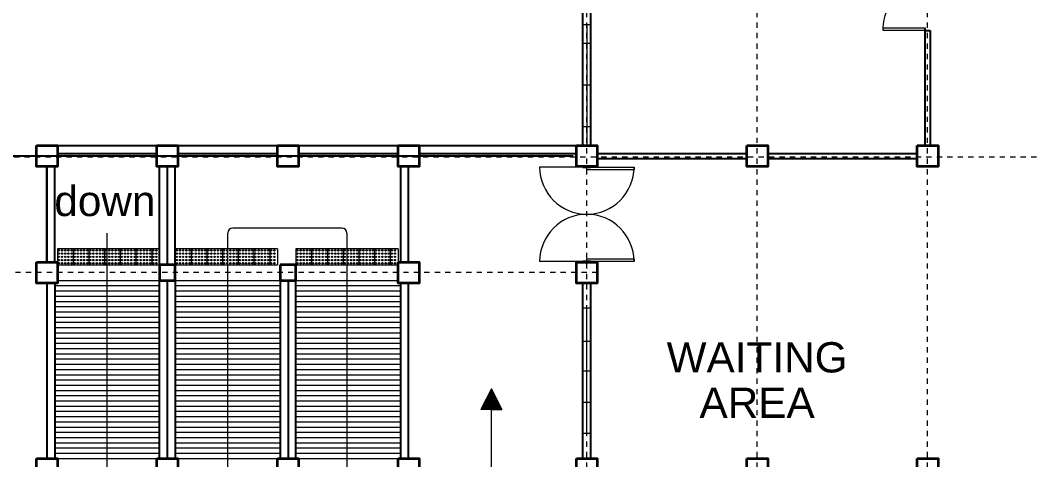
# Model space of a CAD drawing. Header units: millimetres. Extents: x 63005 to 126950, y 36019 to 74749.
# Drawn here: x 63056.27 to 63075.6, y 36148.31 to 36156.71 of the extents above; entities that cross this region are included whole.
import ezdxf

# ---------------------------------------------------------------- set-up
doc = ezdxf.new("R2010")
doc.units = ezdxf.units.MM
doc.header["$LTSCALE"] = 0.04
doc.linetypes.add('PHANTOM', pattern=[2.5, 1.25, -0.25, 0.25, -0.25, 0.25, -0.25])
doc.styles.get("Standard").update_dxf_attribs({"font": 'arial.ttf', "width": 0.8})
doc.styles.add('SWISSLT175', font='swissl.ttf', dxfattribs={"height": 0.175})
doc.dimstyles.new('dimension', dxfattribs={"dimtxt": 0.9, "dimasz": 0.3, "dimexe": 0.18, "dimexo": 0.0625, "dimgap": 0.09, "dimtad": 0, "dimzin": 0, "dimdsep": 46, "dimtxsty": 'Standard', "dimblk": 'OBLIQUE', "dimcen": 0.09, "dimclrd": 256, "dimclre": 256, "dimclrt": 256, "dimadec": 0, "dimazin": 0, "dimtfac": 1, "dimtofl": 0, "dimtmove": 0, "dimatfit": 3, "dimldrblk": 'OBLIQUE', "dimfxl": 1, "dimtolj": 1, "dimtzin": 0, "dimarcsym": 0})

# ---------------------------------------------------------------- blocks, each defined once
blk = doc.blocks.new('_Oblique')
at = {"color": 0, "linetype": 'ByBlock', "lineweight": -2}
blk.add_line((-0.5, -0.5), (0.5, 0.5), dxfattribs=at)
blk = doc.blocks.new('*D348')
at = {"lineweight": -2, "transparency": 16777216}
for p, q in [((63066.814, 36160.114), (63052.358, 36160.114)), ((63052.538, 36160.114), (63052.538, 36158.14)), ((63052.538, 36154.114), (63052.538, 36156.088)), ((63066.814, 36154.114), (63052.358, 36154.114))]:
    blk.add_line(p, q, dxfattribs=at)
at = {"layer": 'Defpoints', "color": 0, "linetype": 'ByBlock', "lineweight": 25, "transparency": 16777216}
for p in [(63066.877, 36160.114), (63052.538, 36154.114), (63066.877, 36154.114)]:
    blk.add_point(p, dxfattribs=at)
at = {"linetype": 'ByBlock', "lineweight": -2, "transparency": 16777216, "xscale": 0.3, "yscale": 0.3, "zscale": 0.3}
for p, rotation in [((63052.538, 36160.114), 90), ((63052.538, 36154.114), 270)]:
    blk.add_blockref('_Oblique', p, dxfattribs=dict(at, rotation=rotation))
at = {"linetype": 'ByBlock', "lineweight": 5, "transparency": 16777216, "insert": (63052.538, 36157.114), "char_height": 0.9, "attachment_point": 5, "rotation": 90}
blk.add_mtext('\\A1;6.00', dxfattribs=at)
blk = doc.blocks.new('*D349')
at = {"lineweight": -2, "transparency": 16777216}
for p, q in [((63066.814, 36154.114), (63052.358, 36154.114)), ((63052.538, 36154.114), (63052.538, 36152.153)), ((63052.538, 36148.139), (63052.538, 36150.101)), ((63066.814, 36148.139), (63052.358, 36148.139))]:
    blk.add_line(p, q, dxfattribs=at)
at = {"layer": 'Defpoints', "color": 0, "linetype": 'ByBlock', "lineweight": 25, "transparency": 16777216}
for p in [(63066.877, 36154.114), (63052.538, 36148.139), (63066.877, 36148.139)]:
    blk.add_point(p, dxfattribs=at)
at = {"linetype": 'ByBlock', "lineweight": -2, "transparency": 16777216, "xscale": 0.3, "yscale": 0.3, "zscale": 0.3}
for p, rotation in [((63052.538, 36154.114), 90), ((63052.538, 36148.139), 270)]:
    blk.add_blockref('_Oblique', p, dxfattribs=dict(at, rotation=rotation))
at = {"linetype": 'ByBlock', "lineweight": 5, "transparency": 16777216, "insert": (63052.538, 36151.127), "char_height": 0.9, "attachment_point": 5, "rotation": 90}
blk.add_mtext('\\A1;6.00', dxfattribs=at)

msp = doc.modelspace()

# ---------------------------------------------------------------- linework, layer by layer
at = {"color": 0, "linetype": 'PHANTOM', "lineweight": 5, "transparency": 33554495}
for p, q in [((63067.077, 36125.164), (63067.077, 36174.339)), ((63070.327, 36125.164), (63070.327, 36174.339)), ((63073.577, 36125.164), (63073.577, 36174.339)), ((63114.252, 36154.092), (63046.877, 36154.089)), ((63067.277, 36151.889), (63050.876, 36151.889))]:
    msp.add_line(p, q, dxfattribs=at)
at = {"color": 4, "linetype": 'ByBlock', "lineweight": 25}
for p, q in [((63067.002, 36154.314), (63067.002, 36159.914)), ((63067.152, 36154.314), (63067.152, 36159.914)), ((63073.527, 36156.564), (63073.527, 36154.314)), ((63073.527, 36156.514), (63073.627, 36156.514)), ((63073.627, 36156.514), (63073.627, 36154.314)), ((63067.277, 36154.164), (63070.127, 36154.164)), ((63067.277, 36154.064), (63070.127, 36154.064)), ((63070.527, 36154.164), (63073.377, 36154.164)), ((63070.527, 36154.064), (63073.377, 36154.064)), ((63067.002, 36153.902), (63067.002, 36153.914)), ((63067.152, 36153.902), (63067.152, 36153.914)), ((63067.002, 36152.999), (63067.002, 36153.005)), ((63067.152, 36152.999), (63067.152, 36153.005)), ((63067.002, 36152.089), (63067.002, 36152.102)), ((63067.152, 36152.089), (63067.152, 36152.102)), ((63067.002, 36148.339), (63067.002, 36151.689)), ((63067.152, 36148.339), (63067.152, 36151.689))]:
    msp.add_line(p, q, dxfattribs=at)
at = {"color": 0, "linetype": 'ByBlock', "lineweight": 9}
for p, q in [((63067.002, 36156.627), (63067.152, 36156.627)), ((63067.077, 36156.627), (63067.077, 36154.314)), ((63067.002, 36155.471), (63067.002, 36156.271)), ((63067.002, 36156.271), (63067.152, 36156.271)), ((63067.152, 36156.271), (63067.152, 36154.671)), ((63067.002, 36155.471), (63067.152, 36155.471)), ((63067.152, 36154.671), (63067.002, 36154.671))]:
    msp.add_line(p, q, dxfattribs=at)
at = {"color": 4, "lineweight": 25}
for p, q in [((63056.977, 36154.314), (63061.577, 36154.314)), ((63061.577, 36154.314), (63066.877, 36154.314)), ((63056.977, 36154.164), (63058.877, 36154.164)), ((63059.277, 36154.164), (63061.177, 36154.164)), ((63061.577, 36154.164), (63063.477, 36154.164)), ((63063.877, 36154.164), (63066.877, 36154.164)), ((63056.777, 36153.914), (63056.777, 36152.089)), ((63056.777, 36152.089), (63056.777, 36153.914)), ((63056.927, 36152.089), (63056.927, 36153.914)), ((63058.927, 36152.039), (63058.927, 36153.914)), ((63059.077, 36152.039), (63059.077, 36153.914)), ((63059.227, 36152.039), (63059.227, 36153.914)), ((63063.527, 36152.089), (63063.527, 36153.914)), ((63063.677, 36152.089), (63063.677, 36153.914)), ((63067.002, 36153.914), (63067.002, 36153.902)), ((63067.002, 36153.902), (63067.152, 36153.902)), ((63067.152, 36153.914), (63067.152, 36153.902)), ((63067.152, 36152.102), (63067.002, 36152.102)), ((63067.002, 36152.089), (63067.002, 36152.102)), ((63067.152, 36152.089), (63067.152, 36152.102)), ((63061.227, 36152.039), (63061.227, 36148.339)), ((63061.527, 36148.339), (63061.527, 36152.039)), ((63058.927, 36148.339), (63058.927, 36151.739)), ((63059.077, 36148.339), (63059.077, 36151.739)), ((63059.227, 36151.739), (63059.227, 36148.339)), ((63061.377, 36151.739), (63061.377, 36148.339)), ((63056.777, 36151.689), (63056.777, 36148.339)), ((63056.927, 36151.689), (63056.927, 36148.339)), ((63063.527, 36148.339), (63063.527, 36151.689)), ((63063.677, 36148.339), (63063.677, 36151.689)), ((63067.152, 36151.689), (63067.002, 36151.689))]:
    msp.add_line(p, q, dxfattribs=at)
at = {"color": 1, "lineweight": 13}
for p, q in [((63067.077, 36153.902), (63066.177, 36153.902)), ((63067.077, 36153.902), (63067.977, 36153.902)), ((63067.077, 36153.852), (63067.077, 36153.902)), ((63067.977, 36153.852), (63067.077, 36153.852)), ((63067.977, 36153.902), (63067.977, 36153.852)), ((63067.077, 36152.102), (63066.177, 36152.102)), ((63067.077, 36152.152), (63067.977, 36152.152)), ((63067.077, 36152.102), (63067.077, 36152.152)), ((63067.977, 36152.102), (63067.077, 36152.102)), ((63067.977, 36152.152), (63067.977, 36152.102))]:
    msp.add_line(p, q, dxfattribs=at)
at = {"lineweight": 9}
for p, q in [((63062.402, 36152.739), (63060.327, 36152.739)), ((63060.227, 36138.686), (63060.227, 36152.639)), ((63062.502, 36152.639), (63062.502, 36138.686)), ((63065.256, 36141.953), (63065.256, 36149.271))]:
    msp.add_line(p, q, dxfattribs=at)
at = {"color": 0, "lineweight": 9}
for p, q in [((63057.927, 36139.739), (63057.927, 36152.639)), ((63057.277, 36152.339), (63056.977, 36152.339)), ((63056.977, 36152.339), (63056.977, 36152.039)), ((63057.577, 36152.339), (63057.277, 36152.339)), ((63057.277, 36152.339), (63057.277, 36152.039)), ((63057.877, 36152.339), (63057.577, 36152.339)), ((63057.577, 36152.339), (63057.577, 36152.039)), ((63058.177, 36152.339), (63057.877, 36152.339)), ((63057.877, 36152.339), (63057.877, 36152.039)), ((63058.477, 36152.339), (63058.177, 36152.339)), ((63058.177, 36152.339), (63058.177, 36152.039)), ((63058.477, 36152.339), (63058.477, 36152.039)), ((63058.777, 36152.339), (63058.477, 36152.339)), ((63058.777, 36152.339), (63058.777, 36152.039)), ((63058.927, 36152.339), (63058.777, 36152.339)), ((63058.927, 36152.339), (63058.927, 36152.039)), ((63059.527, 36152.339), (63059.227, 36152.339)), ((63059.227, 36152.339), (63059.227, 36152.039)), ((63059.827, 36152.339), (63059.527, 36152.339)), ((63059.527, 36152.339), (63059.527, 36152.039)), ((63060.127, 36152.339), (63059.827, 36152.339)), ((63059.827, 36152.339), (63059.827, 36152.039)), ((63060.427, 36152.339), (63060.127, 36152.339)), ((63060.127, 36152.339), (63060.127, 36152.039)), ((63060.727, 36152.339), (63060.427, 36152.339)), ((63060.427, 36152.339), (63060.427, 36152.039)), ((63061.027, 36152.339), (63060.727, 36152.339)), ((63060.727, 36152.339), (63060.727, 36152.039)), ((63061.177, 36152.339), (63061.027, 36152.339)), ((63061.027, 36152.339), (63061.027, 36152.039)), ((63061.177, 36152.339), (63061.177, 36152.039)), ((63061.827, 36152.339), (63061.527, 36152.339)), ((63061.527, 36152.339), (63061.527, 36152.039)), ((63062.127, 36152.339), (63061.827, 36152.339)), ((63061.827, 36152.339), (63061.827, 36152.039)), ((63062.427, 36152.339), (63062.127, 36152.339)), ((63062.127, 36152.339), (63062.127, 36152.039)), ((63062.727, 36152.339), (63062.427, 36152.339)), ((63062.427, 36152.339), (63062.427, 36152.039)), ((63063.027, 36152.339), (63062.727, 36152.339)), ((63062.727, 36152.339), (63062.727, 36152.039)), ((63063.327, 36152.339), (63063.027, 36152.339)), ((63063.027, 36152.339), (63063.027, 36152.039)), ((63063.477, 36152.339), (63063.327, 36152.339)), ((63063.327, 36152.339), (63063.327, 36152.039)), ((63063.477, 36152.339), (63063.477, 36152.039)), ((63056.977, 36152.039), (63057.277, 36152.039)), ((63057.277, 36152.039), (63057.577, 36152.039)), ((63057.577, 36152.039), (63057.877, 36152.039)), ((63057.877, 36152.039), (63058.177, 36152.039)), ((63058.177, 36152.039), (63058.477, 36152.039)), ((63058.477, 36152.039), (63058.777, 36152.039)), ((63058.777, 36152.039), (63059.077, 36152.039)), ((63059.227, 36152.039), (63059.527, 36152.039)), ((63059.527, 36152.039), (63059.827, 36152.039)), ((63059.827, 36152.039), (63060.127, 36152.039)), ((63060.127, 36152.039), (63060.427, 36152.039)), ((63060.427, 36152.039), (63060.727, 36152.039)), ((63060.727, 36152.039), (63061.177, 36152.039)), ((63061.527, 36152.039), (63061.827, 36152.039)), ((63061.827, 36152.039), (63062.127, 36152.039)), ((63062.127, 36152.039), (63062.427, 36152.039)), ((63062.427, 36152.039), (63062.727, 36152.039)), ((63062.727, 36152.039), (63063.027, 36152.039)), ((63063.027, 36152.039), (63063.477, 36152.039)), ((63056.977, 36151.739), (63058.927, 36151.739)), ((63059.227, 36151.739), (63061.227, 36151.739)), ((63061.527, 36151.739), (63063.477, 36151.739)), ((63056.927, 36151.639), (63058.927, 36151.639)), ((63056.927, 36151.539), (63058.927, 36151.539)), ((63059.227, 36151.639), (63061.227, 36151.639)), ((63059.227, 36151.539), (63061.227, 36151.539)), ((63061.527, 36151.639), (63063.527, 36151.639)), ((63061.527, 36151.539), (63063.527, 36151.539)), ((63056.927, 36151.439), (63058.927, 36151.439)), ((63056.927, 36151.339), (63058.927, 36151.339)), ((63059.227, 36151.439), (63061.227, 36151.439)), ((63059.227, 36151.339), (63061.227, 36151.339)), ((63061.527, 36151.439), (63063.527, 36151.439)), ((63061.527, 36151.339), (63063.527, 36151.339)), ((63056.927, 36151.239), (63058.927, 36151.239)), ((63056.927, 36151.139), (63058.927, 36151.139)), ((63059.227, 36151.239), (63061.227, 36151.239)), ((63059.227, 36151.139), (63061.227, 36151.139)), ((63061.527, 36151.239), (63063.527, 36151.239)), ((63061.527, 36151.139), (63063.527, 36151.139)), ((63067.002, 36151.214), (63067.152, 36151.214)), ((63067.002, 36150.014), (63067.002, 36151.214)), ((63067.077, 36148.814), (63067.077, 36151.214)), ((63067.152, 36151.214), (63067.152, 36148.814)), ((63056.927, 36151.039), (63058.927, 36151.039)), ((63056.927, 36150.939), (63058.927, 36150.939)), ((63059.227, 36151.039), (63061.227, 36151.039)), ((63059.227, 36150.939), (63061.227, 36150.939)), ((63061.527, 36151.039), (63063.527, 36151.039)), ((63061.527, 36150.939), (63063.527, 36150.939)), ((63056.927, 36150.839), (63058.927, 36150.839)), ((63056.927, 36150.739), (63058.927, 36150.739)), ((63059.227, 36150.839), (63061.227, 36150.839)), ((63059.227, 36150.739), (63061.227, 36150.739)), ((63061.527, 36150.839), (63063.527, 36150.839)), ((63061.527, 36150.739), (63063.527, 36150.739)), ((63056.927, 36150.639), (63058.927, 36150.639)), ((63056.927, 36150.539), (63058.927, 36150.539)), ((63059.227, 36150.639), (63061.227, 36150.639)), ((63059.227, 36150.539), (63061.227, 36150.539)), ((63061.527, 36150.639), (63063.527, 36150.639)), ((63061.527, 36150.539), (63063.527, 36150.539)), ((63067.002, 36150.577), (63067.152, 36150.577)), ((63056.927, 36150.439), (63058.927, 36150.439)), ((63059.227, 36150.439), (63061.227, 36150.439)), ((63061.527, 36150.439), (63063.527, 36150.439)), ((63056.927, 36150.339), (63058.927, 36150.339)), ((63056.927, 36150.239), (63058.927, 36150.239)), ((63059.227, 36150.339), (63061.227, 36150.339)), ((63059.227, 36150.239), (63061.227, 36150.239)), ((63061.527, 36150.339), (63063.527, 36150.339)), ((63061.527, 36150.239), (63063.527, 36150.239)), ((63056.927, 36150.139), (63058.927, 36150.139)), ((63056.927, 36150.039), (63058.927, 36150.039)), ((63059.227, 36150.139), (63061.227, 36150.139)), ((63059.227, 36150.039), (63061.227, 36150.039)), ((63061.527, 36150.139), (63063.527, 36150.139)), ((63061.527, 36150.039), (63063.527, 36150.039)), ((63067.002, 36150.014), (63067.002, 36148.814)), ((63067.002, 36150.014), (63067.152, 36150.014)), ((63056.927, 36149.939), (63058.927, 36149.939)), ((63056.927, 36149.839), (63058.927, 36149.839)), ((63059.227, 36149.939), (63061.227, 36149.939)), ((63059.227, 36149.839), (63061.227, 36149.839)), ((63061.527, 36149.939), (63063.527, 36149.939)), ((63061.527, 36149.839), (63063.527, 36149.839)), ((63056.927, 36149.739), (63058.927, 36149.739)), ((63056.927, 36149.639), (63058.927, 36149.639)), ((63059.227, 36149.739), (63061.227, 36149.739)), ((63059.227, 36149.639), (63061.227, 36149.639)), ((63061.527, 36149.739), (63063.527, 36149.739)), ((63061.527, 36149.639), (63063.527, 36149.639)), ((63065.256, 36149.671), (63065.056, 36149.271)), ((63065.256, 36149.571), (63065.206, 36149.571)), ((63065.256, 36149.581), (63065.211, 36149.581)), ((63065.256, 36149.591), (63065.216, 36149.591)), ((63065.256, 36149.601), (63065.221, 36149.601)), ((63065.256, 36149.611), (63065.226, 36149.611)), ((63065.256, 36149.621), (63065.231, 36149.621)), ((63065.256, 36149.631), (63065.236, 36149.631)), ((63065.256, 36149.641), (63065.241, 36149.641)), ((63065.256, 36149.651), (63065.246, 36149.651)), ((63065.256, 36149.661), (63065.251, 36149.661)), ((63065.256, 36149.671), (63065.456, 36149.271)), ((63065.261, 36149.661), (63065.256, 36149.661)), ((63065.266, 36149.651), (63065.256, 36149.651)), ((63065.271, 36149.641), (63065.256, 36149.641)), ((63065.276, 36149.631), (63065.256, 36149.631)), ((63065.281, 36149.621), (63065.256, 36149.621)), ((63065.286, 36149.611), (63065.256, 36149.611)), ((63065.291, 36149.601), (63065.256, 36149.601)), ((63065.296, 36149.591), (63065.256, 36149.591)), ((63065.301, 36149.581), (63065.256, 36149.581)), ((63065.306, 36149.571), (63065.256, 36149.571)), ((63056.927, 36149.539), (63058.927, 36149.539)), ((63056.927, 36149.439), (63058.927, 36149.439)), ((63059.227, 36149.539), (63061.227, 36149.539)), ((63059.227, 36149.439), (63061.227, 36149.439)), ((63061.527, 36149.539), (63063.527, 36149.539)), ((63061.527, 36149.439), (63063.527, 36149.439)), ((63065.256, 36149.381), (63065.111, 36149.381)), ((63065.256, 36149.391), (63065.116, 36149.391)), ((63065.256, 36149.401), (63065.121, 36149.401)), ((63065.256, 36149.411), (63065.126, 36149.411)), ((63065.256, 36149.421), (63065.131, 36149.421)), ((63065.256, 36149.431), (63065.136, 36149.431)), ((63065.256, 36149.441), (63065.141, 36149.441)), ((63065.256, 36149.451), (63065.146, 36149.451)), ((63065.256, 36149.461), (63065.151, 36149.461)), ((63065.256, 36149.471), (63065.156, 36149.471)), ((63065.256, 36149.481), (63065.161, 36149.481)), ((63065.256, 36149.491), (63065.166, 36149.491)), ((63065.256, 36149.501), (63065.171, 36149.501)), ((63065.256, 36149.511), (63065.176, 36149.511)), ((63065.256, 36149.521), (63065.181, 36149.521)), ((63065.256, 36149.531), (63065.186, 36149.531)), ((63065.256, 36149.541), (63065.191, 36149.541)), ((63065.256, 36149.551), (63065.196, 36149.551)), ((63065.256, 36149.561), (63065.201, 36149.561)), ((63065.311, 36149.561), (63065.256, 36149.561)), ((63065.316, 36149.551), (63065.256, 36149.551)), ((63065.321, 36149.541), (63065.256, 36149.541)), ((63065.326, 36149.531), (63065.256, 36149.531)), ((63065.331, 36149.521), (63065.256, 36149.521)), ((63065.336, 36149.511), (63065.256, 36149.511)), ((63065.341, 36149.501), (63065.256, 36149.501)), ((63065.346, 36149.491), (63065.256, 36149.491)), ((63065.351, 36149.481), (63065.256, 36149.481)), ((63065.356, 36149.471), (63065.256, 36149.471)), ((63065.361, 36149.461), (63065.256, 36149.461)), ((63065.366, 36149.451), (63065.256, 36149.451)), ((63065.371, 36149.441), (63065.256, 36149.441)), ((63065.376, 36149.431), (63065.256, 36149.431)), ((63065.381, 36149.421), (63065.256, 36149.421)), ((63065.386, 36149.411), (63065.256, 36149.411)), ((63065.391, 36149.401), (63065.256, 36149.401)), ((63065.396, 36149.391), (63065.256, 36149.391)), ((63065.401, 36149.381), (63065.256, 36149.381)), ((63067.002, 36149.414), (63067.152, 36149.414)), ((63056.927, 36149.339), (63058.927, 36149.339)), ((63056.927, 36149.239), (63058.927, 36149.239)), ((63059.227, 36149.339), (63061.227, 36149.339)), ((63059.227, 36149.239), (63061.227, 36149.239)), ((63061.527, 36149.339), (63063.527, 36149.339)), ((63061.527, 36149.239), (63063.527, 36149.239)), ((63065.256, 36149.271), (63065.056, 36149.271)), ((63065.256, 36149.281), (63065.061, 36149.281)), ((63065.256, 36149.291), (63065.066, 36149.291)), ((63065.256, 36149.301), (63065.071, 36149.301)), ((63065.256, 36149.311), (63065.076, 36149.311)), ((63065.256, 36149.321), (63065.081, 36149.321)), ((63065.256, 36149.331), (63065.086, 36149.331)), ((63065.256, 36149.341), (63065.091, 36149.341)), ((63065.256, 36149.351), (63065.096, 36149.351)), ((63065.256, 36149.361), (63065.101, 36149.361)), ((63065.256, 36149.361), (63065.101, 36149.361)), ((63065.256, 36149.371), (63065.106, 36149.371)), ((63065.406, 36149.371), (63065.256, 36149.371)), ((63065.411, 36149.361), (63065.256, 36149.361)), ((63065.411, 36149.361), (63065.256, 36149.361)), ((63065.416, 36149.351), (63065.256, 36149.351)), ((63065.421, 36149.341), (63065.256, 36149.341)), ((63065.426, 36149.331), (63065.256, 36149.331)), ((63065.431, 36149.321), (63065.256, 36149.321)), ((63065.436, 36149.311), (63065.256, 36149.311)), ((63065.441, 36149.301), (63065.256, 36149.301)), ((63065.256, 36149.291), (63065.446, 36149.291)), ((63065.256, 36149.281), (63065.451, 36149.281)), ((63065.256, 36149.271), (63065.456, 36149.271)), ((63056.927, 36149.139), (63058.927, 36149.139)), ((63056.927, 36149.039), (63058.927, 36149.039)), ((63059.227, 36149.139), (63061.227, 36149.139)), ((63059.227, 36149.039), (63061.227, 36149.039)), ((63061.527, 36149.139), (63063.527, 36149.139)), ((63061.527, 36149.039), (63063.527, 36149.039)), ((63056.927, 36148.939), (63058.927, 36148.939)), ((63056.927, 36148.839), (63058.927, 36148.839)), ((63059.227, 36148.939), (63061.227, 36148.939)), ((63059.227, 36148.839), (63061.227, 36148.839)), ((63061.527, 36148.939), (63063.527, 36148.939)), ((63061.527, 36148.839), (63063.527, 36148.839)), ((63067.152, 36148.814), (63067.002, 36148.814)), ((63056.927, 36148.739), (63058.927, 36148.739)), ((63056.927, 36148.639), (63058.927, 36148.639)), ((63059.227, 36148.739), (63061.227, 36148.739)), ((63059.227, 36148.639), (63061.227, 36148.639)), ((63061.527, 36148.739), (63063.527, 36148.739)), ((63061.527, 36148.639), (63063.527, 36148.639)), ((63056.927, 36148.539), (63058.927, 36148.539)), ((63056.927, 36148.439), (63058.927, 36148.439)), ((63059.227, 36148.539), (63061.227, 36148.539)), ((63059.227, 36148.439), (63061.227, 36148.439)), ((63061.527, 36148.539), (63063.527, 36148.539)), ((63061.527, 36148.439), (63063.527, 36148.439)), ((63056.927, 36148.339), (63058.927, 36148.339)), ((63059.227, 36148.339), (63061.227, 36148.339)), ((63061.527, 36148.339), (63063.527, 36148.339))]:
    msp.add_line(p, q, dxfattribs=at)
at = {"color": 4, "lineweight": 35}
for p, q in [((63059.227, 36152.039), (63058.927, 36152.039)), ((63058.927, 36152.039), (63058.927, 36151.739)), ((63059.227, 36151.739), (63059.227, 36152.039)), ((63061.527, 36152.039), (63061.227, 36152.039)), ((63061.227, 36152.039), (63061.227, 36151.739)), ((63061.527, 36151.739), (63061.527, 36152.039)), ((63058.927, 36151.739), (63059.227, 36151.739)), ((63058.927, 36151.739), (63059.227, 36151.739)), ((63061.227, 36151.739), (63061.527, 36151.739))]:
    msp.add_line(p, q, dxfattribs=at)
at = {"lineweight": 9}
for points in [[(63067.002, 36156.627), (63067.152, 36156.627), (63067.152, 36154.314), (63067.002, 36154.314)], [(63067.002, 36151.214), (63067.152, 36151.214), (63067.152, 36148.814), (63067.002, 36148.814)]]:
    msp.add_lwpolyline(points, close=True, dxfattribs=at)
at = {"color": 1, "lineweight": 13, "ltscale": 0.03}
msp.add_lwpolyline([(63073.527, 36156.564), (63073.527, 36156.514), (63072.727, 36156.514), (63072.727, 36156.564)], close=True, dxfattribs=at)
at = {"color": 4, "lineweight": 35}
for points in [[(63056.577, 36154.314), (63056.977, 36154.314), (63056.977, 36153.914), (63056.577, 36153.914)], [(63058.877, 36154.314), (63059.277, 36154.314), (63059.277, 36153.914), (63058.877, 36153.914)], [(63061.177, 36154.314), (63061.577, 36154.314), (63061.577, 36153.914), (63061.177, 36153.914)], [(63063.477, 36154.314), (63063.877, 36154.314), (63063.877, 36153.914), (63063.477, 36153.914)], [(63056.577, 36152.089), (63056.977, 36152.089), (63056.977, 36151.689), (63056.577, 36151.689)], [(63063.477, 36152.089), (63063.877, 36152.089), (63063.877, 36151.689), (63063.477, 36151.689)], [(63066.877, 36152.089), (63067.277, 36152.089), (63067.277, 36151.689), (63066.877, 36151.689)], [(63056.577, 36148.339), (63056.977, 36148.339), (63056.977, 36147.939), (63056.577, 36147.939)], [(63058.877, 36148.339), (63059.277, 36148.339), (63059.277, 36147.939), (63058.877, 36147.939)], [(63061.177, 36148.339), (63061.577, 36148.339), (63061.577, 36147.939), (63061.177, 36147.939)], [(63063.477, 36148.339), (63063.877, 36148.339), (63063.877, 36147.939), (63063.477, 36147.939)]]:
    msp.add_lwpolyline(points, close=True, dxfattribs=at)
at = {"color": 4, "linetype": 'ByBlock', "lineweight": 35}
for points in [[(63066.877, 36154.314), (63067.277, 36154.314), (63067.277, 36153.914), (63066.877, 36153.914)], [(63070.127, 36154.314), (63070.527, 36154.314), (63070.527, 36153.914), (63070.127, 36153.914)], [(63073.377, 36154.314), (63073.777, 36154.314), (63073.777, 36153.914), (63073.377, 36153.914)], [(63066.877, 36148.339), (63067.277, 36148.339), (63067.277, 36147.939), (63066.877, 36147.939)], [(63070.127, 36148.339), (63070.527, 36148.339), (63070.527, 36147.939), (63070.127, 36147.939)], [(63073.377, 36148.339), (63073.777, 36148.339), (63073.777, 36147.939), (63073.377, 36147.939)]]:
    msp.add_lwpolyline(points, close=True, dxfattribs=at)
at = {"color": 0, "lineweight": 9}
msp.add_lwpolyline([(63067.002, 36148.814), (63067.002, 36151.214), (63067.152, 36151.214), (63067.152, 36148.814)], close=True, dxfattribs=at)
for centre, radius in [((63057.005, 36152.311), 0.013), ((63057.005, 36152.311), 0.009), ((63057.066, 36152.311), 0.013), ((63057.066, 36152.311), 0.009), ((63057.127, 36152.311), 0.013), ((63057.127, 36152.311), 0.009), ((63057.188, 36152.311), 0.013), ((63057.188, 36152.311), 0.009), ((63057.249, 36152.311), 0.013), ((63057.249, 36152.311), 0.009), ((63057.305, 36152.311), 0.013), ((63057.305, 36152.311), 0.009), ((63057.366, 36152.311), 0.013), ((63057.366, 36152.311), 0.009), ((63057.427, 36152.311), 0.013), ((63057.427, 36152.311), 0.009), ((63057.488, 36152.311), 0.013), ((63057.488, 36152.311), 0.009), ((63057.549, 36152.311), 0.013), ((63057.549, 36152.311), 0.009), ((63057.605, 36152.311), 0.013), ((63057.605, 36152.311), 0.009), ((63057.666, 36152.311), 0.013), ((63057.666, 36152.311), 0.009), ((63057.727, 36152.311), 0.013), ((63057.727, 36152.311), 0.009), ((63057.788, 36152.311), 0.013), ((63057.788, 36152.311), 0.009), ((63057.849, 36152.311), 0.013), ((63057.849, 36152.311), 0.009), ((63057.905, 36152.311), 0.013), ((63057.905, 36152.311), 0.009), ((63057.966, 36152.311), 0.013), ((63057.966, 36152.311), 0.009), ((63058.027, 36152.311), 0.013), ((63058.027, 36152.311), 0.009), ((63058.088, 36152.311), 0.013), ((63058.088, 36152.311), 0.009), ((63058.149, 36152.311), 0.013), ((63058.149, 36152.311), 0.009), ((63058.205, 36152.311), 0.013), ((63058.205, 36152.311), 0.009), ((63058.266, 36152.311), 0.013), ((63058.266, 36152.311), 0.009), ((63058.327, 36152.311), 0.013), ((63058.327, 36152.311), 0.009), ((63058.388, 36152.311), 0.013), ((63058.388, 36152.311), 0.009), ((63058.449, 36152.311), 0.013), ((63058.449, 36152.311), 0.009), ((63058.505, 36152.311), 0.013), ((63058.505, 36152.311), 0.009), ((63058.566, 36152.311), 0.013), ((63058.566, 36152.311), 0.009), ((63058.627, 36152.311), 0.013), ((63058.627, 36152.311), 0.009), ((63058.688, 36152.311), 0.013), ((63058.688, 36152.311), 0.009), ((63058.749, 36152.311), 0.013), ((63058.749, 36152.311), 0.009), ((63058.805, 36152.311), 0.013), ((63058.805, 36152.311), 0.009), ((63058.866, 36152.311), 0.013), ((63058.866, 36152.311), 0.009), ((63059.255, 36152.311), 0.013), ((63059.255, 36152.311), 0.009), ((63059.316, 36152.311), 0.013), ((63059.316, 36152.311), 0.009), ((63059.377, 36152.311), 0.013), ((63059.377, 36152.311), 0.009), ((63059.438, 36152.311), 0.013), ((63059.438, 36152.311), 0.009), ((63059.499, 36152.311), 0.013), ((63059.499, 36152.311), 0.009), ((63059.555, 36152.311), 0.013), ((63059.555, 36152.311), 0.009), ((63059.616, 36152.311), 0.013), ((63059.616, 36152.311), 0.009), ((63059.677, 36152.311), 0.013), ((63059.677, 36152.311), 0.009), ((63059.738, 36152.311), 0.013), ((63059.738, 36152.311), 0.009), ((63059.799, 36152.311), 0.013), ((63059.799, 36152.311), 0.009), ((63059.855, 36152.311), 0.013), ((63059.855, 36152.311), 0.009), ((63059.916, 36152.311), 0.013), ((63059.916, 36152.311), 0.009), ((63059.977, 36152.311), 0.013), ((63059.977, 36152.311), 0.009), ((63060.038, 36152.311), 0.013), ((63060.038, 36152.311), 0.009), ((63060.099, 36152.311), 0.013), ((63060.099, 36152.311), 0.009), ((63060.155, 36152.311), 0.013), ((63060.155, 36152.311), 0.009), ((63060.216, 36152.311), 0.013), ((63060.216, 36152.311), 0.009), ((63060.277, 36152.311), 0.013), ((63060.277, 36152.311), 0.009), ((63060.338, 36152.311), 0.013), ((63060.338, 36152.311), 0.009), ((63060.399, 36152.311), 0.013), ((63060.399, 36152.311), 0.009), ((63060.455, 36152.311), 0.013), ((63060.455, 36152.311), 0.009), ((63060.516, 36152.311), 0.013), ((63060.516, 36152.311), 0.009), ((63060.577, 36152.311), 0.013), ((63060.577, 36152.311), 0.009), ((63060.638, 36152.311), 0.013), ((63060.638, 36152.311), 0.009), ((63060.699, 36152.311), 0.013), ((63060.699, 36152.311), 0.009), ((63060.755, 36152.311), 0.013), ((63060.755, 36152.311), 0.009), ((63060.816, 36152.311), 0.013), ((63060.816, 36152.311), 0.009), ((63060.877, 36152.311), 0.013), ((63060.877, 36152.311), 0.009), ((63060.938, 36152.311), 0.013), ((63060.938, 36152.311), 0.009), ((63060.999, 36152.311), 0.013), ((63060.999, 36152.311), 0.009), ((63061.055, 36152.311), 0.013), ((63061.055, 36152.311), 0.009), ((63061.116, 36152.311), 0.013), ((63061.116, 36152.311), 0.009), ((63061.555, 36152.311), 0.013), ((63061.555, 36152.311), 0.009), ((63061.616, 36152.311), 0.013), ((63061.616, 36152.311), 0.009), ((63061.677, 36152.311), 0.013), ((63061.677, 36152.311), 0.009), ((63061.738, 36152.311), 0.013), ((63061.738, 36152.311), 0.009), ((63061.799, 36152.311), 0.013), ((63061.799, 36152.311), 0.009), ((63061.855, 36152.311), 0.013), ((63061.855, 36152.311), 0.009), ((63061.916, 36152.311), 0.013), ((63061.916, 36152.311), 0.009), ((63061.977, 36152.311), 0.013), ((63061.977, 36152.311), 0.009), ((63062.038, 36152.311), 0.013), ((63062.038, 36152.311), 0.009), ((63062.099, 36152.311), 0.013), ((63062.099, 36152.311), 0.009), ((63062.155, 36152.311), 0.013), ((63062.155, 36152.311), 0.009), ((63062.216, 36152.311), 0.013), ((63062.216, 36152.311), 0.009), ((63062.277, 36152.311), 0.013), ((63062.277, 36152.311), 0.009), ((63062.338, 36152.311), 0.013), ((63062.338, 36152.311), 0.009), ((63062.399, 36152.311), 0.013), ((63062.399, 36152.311), 0.009), ((63062.455, 36152.311), 0.013), ((63062.455, 36152.311), 0.009), ((63062.516, 36152.311), 0.013), ((63062.516, 36152.311), 0.009), ((63062.577, 36152.311), 0.013), ((63062.577, 36152.311), 0.009), ((63062.638, 36152.311), 0.013), ((63062.638, 36152.311), 0.009), ((63062.699, 36152.311), 0.013), ((63062.699, 36152.311), 0.009), ((63062.755, 36152.311), 0.013), ((63062.755, 36152.311), 0.009), ((63062.816, 36152.311), 0.013), ((63062.816, 36152.311), 0.009), ((63062.877, 36152.311), 0.013), ((63062.877, 36152.311), 0.009), ((63062.938, 36152.311), 0.013), ((63062.938, 36152.311), 0.009), ((63062.999, 36152.311), 0.013), ((63062.999, 36152.311), 0.009), ((63063.055, 36152.311), 0.013), ((63063.055, 36152.311), 0.009), ((63063.116, 36152.311), 0.013), ((63063.116, 36152.311), 0.009), ((63063.177, 36152.311), 0.013), ((63063.177, 36152.311), 0.009), ((63063.238, 36152.311), 0.013), ((63063.238, 36152.311), 0.009), ((63063.299, 36152.311), 0.013), ((63063.299, 36152.311), 0.009), ((63063.355, 36152.311), 0.013), ((63063.355, 36152.311), 0.009), ((63063.416, 36152.311), 0.013), ((63063.416, 36152.311), 0.009), ((63057.005, 36152.25), 0.013), ((63057.005, 36152.189), 0.013), ((63057.005, 36152.128), 0.013), ((63057.005, 36152.25), 0.009), ((63057.005, 36152.189), 0.009), ((63057.005, 36152.128), 0.009), ((63057.066, 36152.25), 0.013), ((63057.066, 36152.189), 0.013), ((63057.066, 36152.128), 0.013), ((63057.066, 36152.25), 0.009), ((63057.066, 36152.189), 0.009), ((63057.066, 36152.128), 0.009), ((63057.127, 36152.25), 0.013), ((63057.127, 36152.189), 0.013), ((63057.127, 36152.128), 0.013), ((63057.127, 36152.25), 0.009), ((63057.127, 36152.189), 0.009), ((63057.127, 36152.128), 0.009), ((63057.188, 36152.25), 0.013), ((63057.188, 36152.189), 0.013), ((63057.188, 36152.128), 0.013), ((63057.188, 36152.25), 0.009), ((63057.188, 36152.189), 0.009), ((63057.188, 36152.128), 0.009), ((63057.249, 36152.25), 0.013), ((63057.249, 36152.189), 0.013), ((63057.249, 36152.128), 0.013), ((63057.249, 36152.25), 0.009), ((63057.249, 36152.189), 0.009), ((63057.249, 36152.128), 0.009), ((63057.305, 36152.25), 0.013), ((63057.305, 36152.189), 0.013), ((63057.305, 36152.128), 0.013), ((63057.305, 36152.25), 0.009), ((63057.305, 36152.189), 0.009), ((63057.305, 36152.128), 0.009), ((63057.366, 36152.25), 0.013), ((63057.366, 36152.189), 0.013), ((63057.366, 36152.128), 0.013), ((63057.366, 36152.25), 0.009), ((63057.366, 36152.189), 0.009), ((63057.366, 36152.128), 0.009), ((63057.427, 36152.25), 0.013), ((63057.427, 36152.189), 0.013), ((63057.427, 36152.128), 0.013), ((63057.427, 36152.25), 0.009), ((63057.427, 36152.189), 0.009), ((63057.427, 36152.128), 0.009), ((63057.488, 36152.25), 0.013), ((63057.488, 36152.189), 0.013), ((63057.488, 36152.128), 0.013), ((63057.488, 36152.25), 0.009), ((63057.488, 36152.189), 0.009), ((63057.488, 36152.128), 0.009), ((63057.549, 36152.25), 0.013), ((63057.549, 36152.189), 0.013), ((63057.549, 36152.128), 0.013), ((63057.549, 36152.25), 0.009), ((63057.549, 36152.189), 0.009), ((63057.549, 36152.128), 0.009), ((63057.605, 36152.25), 0.013), ((63057.605, 36152.189), 0.013), ((63057.605, 36152.128), 0.013), ((63057.605, 36152.25), 0.009), ((63057.605, 36152.189), 0.009), ((63057.605, 36152.128), 0.009), ((63057.666, 36152.25), 0.013), ((63057.666, 36152.189), 0.013), ((63057.666, 36152.128), 0.013), ((63057.666, 36152.25), 0.009), ((63057.666, 36152.189), 0.009), ((63057.666, 36152.128), 0.009), ((63057.727, 36152.25), 0.013), ((63057.727, 36152.189), 0.013), ((63057.727, 36152.128), 0.013), ((63057.727, 36152.25), 0.009), ((63057.727, 36152.189), 0.009), ((63057.727, 36152.128), 0.009), ((63057.788, 36152.25), 0.013), ((63057.788, 36152.189), 0.013), ((63057.788, 36152.128), 0.013), ((63057.788, 36152.25), 0.009), ((63057.788, 36152.189), 0.009), ((63057.788, 36152.128), 0.009), ((63057.849, 36152.25), 0.013), ((63057.849, 36152.189), 0.013), ((63057.849, 36152.128), 0.013), ((63057.849, 36152.25), 0.009), ((63057.849, 36152.189), 0.009), ((63057.849, 36152.128), 0.009), ((63057.905, 36152.25), 0.013), ((63057.905, 36152.189), 0.013), ((63057.905, 36152.128), 0.013), ((63057.905, 36152.25), 0.009), ((63057.905, 36152.189), 0.009), ((63057.905, 36152.128), 0.009), ((63057.966, 36152.25), 0.013), ((63057.966, 36152.189), 0.013), ((63057.966, 36152.128), 0.013), ((63057.966, 36152.25), 0.009), ((63057.966, 36152.189), 0.009), ((63057.966, 36152.128), 0.009), ((63058.027, 36152.25), 0.013), ((63058.027, 36152.189), 0.013), ((63058.027, 36152.128), 0.013), ((63058.027, 36152.25), 0.009), ((63058.027, 36152.189), 0.009), ((63058.027, 36152.128), 0.009), ((63058.088, 36152.25), 0.013), ((63058.088, 36152.189), 0.013), ((63058.088, 36152.128), 0.013), ((63058.088, 36152.25), 0.009), ((63058.088, 36152.189), 0.009), ((63058.088, 36152.128), 0.009), ((63058.149, 36152.25), 0.013), ((63058.149, 36152.189), 0.013), ((63058.149, 36152.128), 0.013), ((63058.149, 36152.25), 0.009), ((63058.149, 36152.189), 0.009), ((63058.149, 36152.128), 0.009), ((63058.205, 36152.25), 0.013), ((63058.205, 36152.189), 0.013), ((63058.205, 36152.128), 0.013), ((63058.205, 36152.25), 0.009), ((63058.205, 36152.189), 0.009), ((63058.205, 36152.128), 0.009), ((63058.266, 36152.25), 0.013), ((63058.266, 36152.189), 0.013), ((63058.266, 36152.128), 0.013), ((63058.266, 36152.25), 0.009), ((63058.266, 36152.189), 0.009), ((63058.266, 36152.128), 0.009), ((63058.327, 36152.25), 0.013), ((63058.327, 36152.189), 0.013), ((63058.327, 36152.128), 0.013), ((63058.327, 36152.25), 0.009), ((63058.327, 36152.189), 0.009), ((63058.327, 36152.128), 0.009), ((63058.388, 36152.25), 0.013), ((63058.388, 36152.189), 0.013), ((63058.388, 36152.128), 0.013), ((63058.388, 36152.25), 0.009), ((63058.388, 36152.189), 0.009), ((63058.388, 36152.128), 0.009), ((63058.449, 36152.25), 0.013), ((63058.449, 36152.189), 0.013), ((63058.449, 36152.128), 0.013), ((63058.449, 36152.25), 0.009), ((63058.449, 36152.189), 0.009), ((63058.449, 36152.128), 0.009), ((63058.505, 36152.25), 0.013), ((63058.505, 36152.189), 0.013), ((63058.505, 36152.128), 0.013), ((63058.505, 36152.25), 0.009), ((63058.505, 36152.189), 0.009), ((63058.505, 36152.128), 0.009), ((63058.566, 36152.25), 0.013), ((63058.566, 36152.189), 0.013), ((63058.566, 36152.128), 0.013), ((63058.566, 36152.25), 0.009), ((63058.566, 36152.189), 0.009), ((63058.566, 36152.128), 0.009), ((63058.627, 36152.25), 0.013), ((63058.627, 36152.189), 0.013), ((63058.627, 36152.128), 0.013), ((63058.627, 36152.25), 0.009), ((63058.627, 36152.189), 0.009), ((63058.627, 36152.128), 0.009), ((63058.688, 36152.25), 0.013), ((63058.688, 36152.189), 0.013), ((63058.688, 36152.128), 0.013), ((63058.688, 36152.25), 0.009), ((63058.688, 36152.189), 0.009), ((63058.688, 36152.128), 0.009), ((63058.749, 36152.25), 0.013), ((63058.749, 36152.189), 0.013), ((63058.749, 36152.128), 0.013), ((63058.749, 36152.25), 0.009), ((63058.749, 36152.189), 0.009), ((63058.749, 36152.128), 0.009), ((63058.805, 36152.25), 0.013), ((63058.805, 36152.189), 0.013), ((63058.805, 36152.128), 0.013), ((63058.805, 36152.25), 0.009), ((63058.805, 36152.189), 0.009), ((63058.805, 36152.128), 0.009), ((63058.866, 36152.25), 0.013), ((63058.866, 36152.189), 0.013), ((63058.866, 36152.128), 0.013), ((63058.866, 36152.25), 0.009), ((63058.866, 36152.189), 0.009), ((63058.866, 36152.128), 0.009), ((63059.255, 36152.25), 0.013), ((63059.255, 36152.189), 0.013), ((63059.255, 36152.128), 0.013), ((63059.255, 36152.25), 0.009), ((63059.255, 36152.189), 0.009), ((63059.255, 36152.128), 0.009), ((63059.316, 36152.25), 0.013), ((63059.316, 36152.189), 0.013), ((63059.316, 36152.128), 0.013), ((63059.316, 36152.25), 0.009), ((63059.316, 36152.189), 0.009), ((63059.316, 36152.128), 0.009), ((63059.377, 36152.25), 0.013), ((63059.377, 36152.189), 0.013), ((63059.377, 36152.128), 0.013), ((63059.377, 36152.25), 0.009), ((63059.377, 36152.189), 0.009), ((63059.377, 36152.128), 0.009), ((63059.438, 36152.25), 0.013), ((63059.438, 36152.189), 0.013), ((63059.438, 36152.128), 0.013), ((63059.438, 36152.25), 0.009), ((63059.438, 36152.189), 0.009), ((63059.438, 36152.128), 0.009), ((63059.499, 36152.25), 0.013), ((63059.499, 36152.189), 0.013), ((63059.499, 36152.128), 0.013), ((63059.499, 36152.25), 0.009), ((63059.499, 36152.189), 0.009), ((63059.499, 36152.128), 0.009), ((63059.555, 36152.25), 0.013), ((63059.555, 36152.189), 0.013), ((63059.555, 36152.128), 0.013), ((63059.555, 36152.25), 0.009), ((63059.555, 36152.189), 0.009), ((63059.555, 36152.128), 0.009), ((63059.616, 36152.25), 0.013), ((63059.616, 36152.189), 0.013), ((63059.616, 36152.128), 0.013), ((63059.616, 36152.25), 0.009), ((63059.616, 36152.189), 0.009), ((63059.616, 36152.128), 0.009), ((63059.677, 36152.25), 0.013), ((63059.677, 36152.189), 0.013), ((63059.677, 36152.128), 0.013), ((63059.677, 36152.25), 0.009), ((63059.677, 36152.189), 0.009), ((63059.677, 36152.128), 0.009), ((63059.738, 36152.25), 0.013), ((63059.738, 36152.189), 0.013), ((63059.738, 36152.128), 0.013), ((63059.738, 36152.25), 0.009), ((63059.738, 36152.189), 0.009), ((63059.738, 36152.128), 0.009), ((63059.799, 36152.25), 0.013), ((63059.799, 36152.189), 0.013), ((63059.799, 36152.128), 0.013), ((63059.799, 36152.25), 0.009), ((63059.799, 36152.189), 0.009), ((63059.799, 36152.128), 0.009), ((63059.855, 36152.25), 0.013), ((63059.855, 36152.189), 0.013), ((63059.855, 36152.128), 0.013), ((63059.855, 36152.25), 0.009), ((63059.855, 36152.189), 0.009), ((63059.855, 36152.128), 0.009), ((63059.916, 36152.25), 0.013), ((63059.916, 36152.189), 0.013), ((63059.916, 36152.128), 0.013), ((63059.916, 36152.25), 0.009), ((63059.916, 36152.189), 0.009), ((63059.916, 36152.128), 0.009), ((63059.977, 36152.25), 0.013), ((63059.977, 36152.189), 0.013), ((63059.977, 36152.128), 0.013), ((63059.977, 36152.25), 0.009), ((63059.977, 36152.189), 0.009), ((63059.977, 36152.128), 0.009), ((63060.038, 36152.25), 0.013), ((63060.038, 36152.189), 0.013), ((63060.038, 36152.128), 0.013), ((63060.038, 36152.25), 0.009), ((63060.038, 36152.189), 0.009), ((63060.038, 36152.128), 0.009), ((63060.099, 36152.25), 0.013), ((63060.099, 36152.189), 0.013), ((63060.099, 36152.128), 0.013), ((63060.099, 36152.25), 0.009), ((63060.099, 36152.189), 0.009), ((63060.099, 36152.128), 0.009), ((63060.155, 36152.25), 0.013), ((63060.155, 36152.189), 0.013), ((63060.155, 36152.128), 0.013), ((63060.155, 36152.25), 0.009), ((63060.155, 36152.189), 0.009), ((63060.155, 36152.128), 0.009), ((63060.216, 36152.25), 0.013), ((63060.216, 36152.189), 0.013), ((63060.216, 36152.128), 0.013), ((63060.216, 36152.25), 0.009), ((63060.216, 36152.189), 0.009), ((63060.216, 36152.128), 0.009), ((63060.277, 36152.25), 0.013), ((63060.277, 36152.189), 0.013), ((63060.277, 36152.128), 0.013), ((63060.277, 36152.25), 0.009), ((63060.277, 36152.189), 0.009), ((63060.277, 36152.128), 0.009), ((63060.338, 36152.25), 0.013), ((63060.338, 36152.189), 0.013), ((63060.338, 36152.128), 0.013), ((63060.338, 36152.25), 0.009), ((63060.338, 36152.189), 0.009), ((63060.338, 36152.128), 0.009), ((63060.399, 36152.25), 0.013), ((63060.399, 36152.189), 0.013), ((63060.399, 36152.128), 0.013), ((63060.399, 36152.25), 0.009), ((63060.399, 36152.189), 0.009), ((63060.399, 36152.128), 0.009), ((63060.455, 36152.25), 0.013), ((63060.455, 36152.189), 0.013), ((63060.455, 36152.128), 0.013), ((63060.455, 36152.25), 0.009), ((63060.455, 36152.189), 0.009), ((63060.455, 36152.128), 0.009), ((63060.516, 36152.25), 0.013), ((63060.516, 36152.189), 0.013), ((63060.516, 36152.128), 0.013), ((63060.516, 36152.25), 0.009), ((63060.516, 36152.189), 0.009), ((63060.516, 36152.128), 0.009), ((63060.577, 36152.25), 0.013), ((63060.577, 36152.189), 0.013), ((63060.577, 36152.128), 0.013), ((63060.577, 36152.25), 0.009), ((63060.577, 36152.189), 0.009), ((63060.577, 36152.128), 0.009), ((63060.638, 36152.25), 0.013), ((63060.638, 36152.189), 0.013), ((63060.638, 36152.128), 0.013), ((63060.638, 36152.25), 0.009), ((63060.638, 36152.189), 0.009), ((63060.638, 36152.128), 0.009), ((63060.699, 36152.25), 0.013), ((63060.699, 36152.189), 0.013), ((63060.699, 36152.128), 0.013), ((63060.699, 36152.25), 0.009), ((63060.699, 36152.189), 0.009), ((63060.699, 36152.128), 0.009), ((63060.755, 36152.25), 0.013), ((63060.755, 36152.189), 0.013), ((63060.755, 36152.128), 0.013), ((63060.755, 36152.25), 0.009), ((63060.755, 36152.189), 0.009), ((63060.755, 36152.128), 0.009), ((63060.816, 36152.25), 0.013), ((63060.816, 36152.189), 0.013), ((63060.816, 36152.128), 0.013), ((63060.816, 36152.25), 0.009), ((63060.816, 36152.189), 0.009), ((63060.816, 36152.128), 0.009), ((63060.877, 36152.25), 0.013), ((63060.877, 36152.189), 0.013), ((63060.877, 36152.128), 0.013), ((63060.877, 36152.25), 0.009), ((63060.877, 36152.189), 0.009), ((63060.877, 36152.128), 0.009), ((63060.938, 36152.25), 0.013), ((63060.938, 36152.189), 0.013), ((63060.938, 36152.128), 0.013), ((63060.938, 36152.25), 0.009), ((63060.938, 36152.189), 0.009), ((63060.938, 36152.128), 0.009), ((63060.999, 36152.25), 0.013), ((63060.999, 36152.189), 0.013), ((63060.999, 36152.128), 0.013), ((63060.999, 36152.25), 0.009), ((63060.999, 36152.189), 0.009), ((63060.999, 36152.128), 0.009), ((63061.055, 36152.25), 0.013), ((63061.055, 36152.189), 0.013), ((63061.055, 36152.128), 0.013), ((63061.055, 36152.25), 0.009), ((63061.055, 36152.189), 0.009), ((63061.055, 36152.128), 0.009), ((63061.116, 36152.25), 0.013), ((63061.116, 36152.189), 0.013), ((63061.116, 36152.128), 0.013), ((63061.116, 36152.25), 0.009), ((63061.116, 36152.189), 0.009), ((63061.116, 36152.128), 0.009), ((63061.555, 36152.25), 0.013), ((63061.555, 36152.189), 0.013), ((63061.555, 36152.128), 0.013), ((63061.555, 36152.25), 0.009), ((63061.555, 36152.189), 0.009), ((63061.555, 36152.128), 0.009), ((63061.616, 36152.25), 0.013), ((63061.616, 36152.189), 0.013), ((63061.616, 36152.128), 0.013), ((63061.616, 36152.25), 0.009), ((63061.616, 36152.189), 0.009), ((63061.616, 36152.128), 0.009), ((63061.677, 36152.25), 0.013), ((63061.677, 36152.189), 0.013), ((63061.677, 36152.128), 0.013), ((63061.677, 36152.25), 0.009), ((63061.677, 36152.189), 0.009), ((63061.677, 36152.128), 0.009), ((63061.738, 36152.25), 0.013), ((63061.738, 36152.189), 0.013), ((63061.738, 36152.128), 0.013), ((63061.738, 36152.25), 0.009), ((63061.738, 36152.189), 0.009), ((63061.738, 36152.128), 0.009), ((63061.799, 36152.25), 0.013), ((63061.799, 36152.189), 0.013), ((63061.799, 36152.128), 0.013), ((63061.799, 36152.25), 0.009), ((63061.799, 36152.189), 0.009), ((63061.799, 36152.128), 0.009), ((63061.855, 36152.25), 0.013), ((63061.855, 36152.189), 0.013), ((63061.855, 36152.128), 0.013), ((63061.855, 36152.25), 0.009), ((63061.855, 36152.189), 0.009), ((63061.855, 36152.128), 0.009), ((63061.916, 36152.25), 0.013), ((63061.916, 36152.189), 0.013), ((63061.916, 36152.128), 0.013), ((63061.916, 36152.25), 0.009), ((63061.916, 36152.189), 0.009), ((63061.916, 36152.128), 0.009), ((63061.977, 36152.25), 0.013), ((63061.977, 36152.189), 0.013), ((63061.977, 36152.128), 0.013), ((63061.977, 36152.25), 0.009), ((63061.977, 36152.189), 0.009), ((63061.977, 36152.128), 0.009), ((63062.038, 36152.25), 0.013), ((63062.038, 36152.189), 0.013), ((63062.038, 36152.128), 0.013), ((63062.038, 36152.25), 0.009), ((63062.038, 36152.189), 0.009), ((63062.038, 36152.128), 0.009), ((63062.099, 36152.25), 0.013), ((63062.099, 36152.189), 0.013), ((63062.099, 36152.128), 0.013), ((63062.099, 36152.25), 0.009), ((63062.099, 36152.189), 0.009), ((63062.099, 36152.128), 0.009), ((63062.155, 36152.25), 0.013), ((63062.155, 36152.189), 0.013), ((63062.155, 36152.128), 0.013), ((63062.155, 36152.25), 0.009), ((63062.155, 36152.189), 0.009), ((63062.155, 36152.128), 0.009), ((63062.216, 36152.25), 0.013), ((63062.216, 36152.189), 0.013), ((63062.216, 36152.128), 0.013), ((63062.216, 36152.25), 0.009), ((63062.216, 36152.189), 0.009), ((63062.216, 36152.128), 0.009), ((63062.277, 36152.25), 0.013), ((63062.277, 36152.189), 0.013), ((63062.277, 36152.128), 0.013), ((63062.277, 36152.25), 0.009), ((63062.277, 36152.189), 0.009), ((63062.277, 36152.128), 0.009), ((63062.338, 36152.25), 0.013), ((63062.338, 36152.189), 0.013), ((63062.338, 36152.128), 0.013), ((63062.338, 36152.25), 0.009), ((63062.338, 36152.189), 0.009), ((63062.338, 36152.128), 0.009), ((63062.399, 36152.25), 0.013), ((63062.399, 36152.189), 0.013), ((63062.399, 36152.128), 0.013), ((63062.399, 36152.25), 0.009), ((63062.399, 36152.189), 0.009), ((63062.399, 36152.128), 0.009), ((63062.455, 36152.25), 0.013), ((63062.455, 36152.189), 0.013), ((63062.455, 36152.128), 0.013), ((63062.455, 36152.25), 0.009), ((63062.455, 36152.189), 0.009), ((63062.455, 36152.128), 0.009), ((63062.516, 36152.25), 0.013), ((63062.516, 36152.189), 0.013), ((63062.516, 36152.128), 0.013), ((63062.516, 36152.25), 0.009), ((63062.516, 36152.189), 0.009), ((63062.516, 36152.128), 0.009), ((63062.577, 36152.25), 0.013), ((63062.577, 36152.189), 0.013), ((63062.577, 36152.128), 0.013), ((63062.577, 36152.25), 0.009), ((63062.577, 36152.189), 0.009), ((63062.577, 36152.128), 0.009), ((63062.638, 36152.25), 0.013), ((63062.638, 36152.189), 0.013), ((63062.638, 36152.128), 0.013), ((63062.638, 36152.25), 0.009), ((63062.638, 36152.189), 0.009), ((63062.638, 36152.128), 0.009), ((63062.699, 36152.25), 0.013), ((63062.699, 36152.189), 0.013), ((63062.699, 36152.128), 0.013), ((63062.699, 36152.25), 0.009), ((63062.699, 36152.189), 0.009), ((63062.699, 36152.128), 0.009), ((63062.755, 36152.25), 0.013), ((63062.755, 36152.189), 0.013), ((63062.755, 36152.128), 0.013), ((63062.755, 36152.25), 0.009), ((63062.755, 36152.189), 0.009), ((63062.755, 36152.128), 0.009), ((63062.816, 36152.25), 0.013), ((63062.816, 36152.189), 0.013), ((63062.816, 36152.128), 0.013), ((63062.816, 36152.25), 0.009), ((63062.816, 36152.189), 0.009), ((63062.816, 36152.128), 0.009), ((63062.877, 36152.25), 0.013), ((63062.877, 36152.189), 0.013), ((63062.877, 36152.128), 0.013), ((63062.877, 36152.25), 0.009), ((63062.877, 36152.189), 0.009), ((63062.877, 36152.128), 0.009), ((63062.938, 36152.25), 0.013), ((63062.938, 36152.189), 0.013), ((63062.938, 36152.128), 0.013), ((63062.938, 36152.25), 0.009), ((63062.938, 36152.189), 0.009), ((63062.938, 36152.128), 0.009), ((63062.999, 36152.25), 0.013), ((63062.999, 36152.189), 0.013), ((63062.999, 36152.128), 0.013), ((63062.999, 36152.25), 0.009), ((63062.999, 36152.189), 0.009), ((63062.999, 36152.128), 0.009), ((63063.055, 36152.25), 0.013), ((63063.055, 36152.189), 0.013), ((63063.055, 36152.128), 0.013), ((63063.055, 36152.25), 0.009), ((63063.055, 36152.189), 0.009), ((63063.055, 36152.128), 0.009), ((63063.116, 36152.25), 0.013), ((63063.116, 36152.189), 0.013), ((63063.116, 36152.128), 0.013), ((63063.116, 36152.25), 0.009), ((63063.116, 36152.189), 0.009), ((63063.116, 36152.128), 0.009), ((63063.177, 36152.25), 0.013), ((63063.177, 36152.189), 0.013), ((63063.177, 36152.128), 0.013), ((63063.177, 36152.25), 0.009), ((63063.177, 36152.189), 0.009), ((63063.177, 36152.128), 0.009), ((63063.238, 36152.25), 0.013), ((63063.238, 36152.189), 0.013), ((63063.238, 36152.128), 0.013), ((63063.238, 36152.25), 0.009), ((63063.238, 36152.189), 0.009), ((63063.238, 36152.128), 0.009), ((63063.299, 36152.25), 0.013), ((63063.299, 36152.189), 0.013), ((63063.299, 36152.128), 0.013), ((63063.299, 36152.25), 0.009), ((63063.299, 36152.189), 0.009), ((63063.299, 36152.128), 0.009), ((63063.355, 36152.25), 0.013), ((63063.355, 36152.189), 0.013), ((63063.355, 36152.128), 0.013), ((63063.355, 36152.25), 0.009), ((63063.355, 36152.189), 0.009), ((63063.355, 36152.128), 0.009), ((63063.416, 36152.25), 0.013), ((63063.416, 36152.189), 0.013), ((63063.416, 36152.128), 0.013), ((63063.416, 36152.25), 0.009), ((63063.416, 36152.189), 0.009), ((63063.416, 36152.128), 0.009), ((63057.005, 36152.067), 0.013), ((63057.005, 36152.067), 0.009), ((63057.066, 36152.067), 0.013), ((63057.066, 36152.067), 0.009), ((63057.127, 36152.067), 0.013), ((63057.127, 36152.067), 0.009), ((63057.188, 36152.067), 0.013), ((63057.188, 36152.067), 0.009), ((63057.249, 36152.067), 0.013), ((63057.249, 36152.067), 0.009), ((63057.305, 36152.067), 0.013), ((63057.305, 36152.067), 0.009), ((63057.366, 36152.067), 0.013), ((63057.366, 36152.067), 0.009), ((63057.427, 36152.067), 0.013), ((63057.427, 36152.067), 0.009), ((63057.488, 36152.067), 0.013), ((63057.488, 36152.067), 0.009), ((63057.549, 36152.067), 0.013), ((63057.549, 36152.067), 0.009), ((63057.605, 36152.067), 0.013), ((63057.605, 36152.067), 0.009), ((63057.666, 36152.067), 0.013), ((63057.666, 36152.067), 0.009), ((63057.727, 36152.067), 0.013), ((63057.727, 36152.067), 0.009), ((63057.788, 36152.067), 0.013), ((63057.788, 36152.067), 0.009), ((63057.849, 36152.067), 0.013), ((63057.849, 36152.067), 0.009), ((63057.905, 36152.067), 0.013), ((63057.905, 36152.067), 0.009), ((63057.966, 36152.067), 0.013), ((63057.966, 36152.067), 0.009), ((63058.027, 36152.067), 0.013), ((63058.027, 36152.067), 0.009), ((63058.088, 36152.067), 0.013), ((63058.088, 36152.067), 0.009), ((63058.149, 36152.067), 0.013), ((63058.149, 36152.067), 0.009), ((63058.205, 36152.067), 0.013), ((63058.205, 36152.067), 0.009), ((63058.266, 36152.067), 0.013), ((63058.266, 36152.067), 0.009), ((63058.327, 36152.067), 0.013), ((63058.327, 36152.067), 0.009), ((63058.388, 36152.067), 0.013), ((63058.388, 36152.067), 0.009), ((63058.449, 36152.067), 0.013), ((63058.449, 36152.067), 0.009), ((63058.505, 36152.067), 0.013), ((63058.505, 36152.067), 0.009), ((63058.566, 36152.067), 0.013), ((63058.566, 36152.067), 0.009), ((63058.627, 36152.067), 0.013), ((63058.627, 36152.067), 0.009), ((63058.688, 36152.067), 0.013), ((63058.688, 36152.067), 0.009), ((63058.749, 36152.067), 0.013), ((63058.749, 36152.067), 0.009), ((63058.805, 36152.067), 0.013), ((63058.805, 36152.067), 0.009), ((63058.866, 36152.067), 0.013), ((63058.866, 36152.067), 0.009), ((63059.255, 36152.067), 0.013), ((63059.255, 36152.067), 0.009), ((63059.316, 36152.067), 0.013), ((63059.316, 36152.067), 0.009), ((63059.377, 36152.067), 0.013), ((63059.377, 36152.067), 0.009), ((63059.438, 36152.067), 0.013), ((63059.438, 36152.067), 0.009), ((63059.499, 36152.067), 0.013), ((63059.499, 36152.067), 0.009), ((63059.555, 36152.067), 0.013), ((63059.555, 36152.067), 0.009), ((63059.616, 36152.067), 0.013), ((63059.616, 36152.067), 0.009), ((63059.677, 36152.067), 0.013), ((63059.677, 36152.067), 0.009), ((63059.738, 36152.067), 0.013), ((63059.738, 36152.067), 0.009), ((63059.799, 36152.067), 0.013), ((63059.799, 36152.067), 0.009), ((63059.855, 36152.067), 0.013), ((63059.855, 36152.067), 0.009), ((63059.916, 36152.067), 0.013), ((63059.916, 36152.067), 0.009), ((63059.977, 36152.067), 0.013), ((63059.977, 36152.067), 0.009), ((63060.038, 36152.067), 0.013), ((63060.038, 36152.067), 0.009), ((63060.099, 36152.067), 0.013), ((63060.099, 36152.067), 0.009), ((63060.155, 36152.067), 0.013), ((63060.155, 36152.067), 0.009), ((63060.216, 36152.067), 0.013), ((63060.216, 36152.067), 0.009), ((63060.277, 36152.067), 0.013), ((63060.277, 36152.067), 0.009), ((63060.338, 36152.067), 0.013), ((63060.338, 36152.067), 0.009), ((63060.399, 36152.067), 0.013), ((63060.399, 36152.067), 0.009), ((63060.455, 36152.067), 0.013), ((63060.455, 36152.067), 0.009), ((63060.516, 36152.067), 0.013), ((63060.516, 36152.067), 0.009), ((63060.577, 36152.067), 0.013), ((63060.577, 36152.067), 0.009), ((63060.638, 36152.067), 0.013), ((63060.638, 36152.067), 0.009), ((63060.699, 36152.067), 0.013), ((63060.699, 36152.067), 0.009), ((63060.755, 36152.067), 0.013), ((63060.755, 36152.067), 0.009), ((63060.816, 36152.067), 0.013), ((63060.816, 36152.067), 0.009), ((63060.877, 36152.067), 0.013), ((63060.877, 36152.067), 0.009), ((63060.938, 36152.067), 0.013), ((63060.938, 36152.067), 0.009), ((63060.999, 36152.067), 0.013), ((63060.999, 36152.067), 0.009), ((63061.055, 36152.067), 0.013), ((63061.055, 36152.067), 0.009), ((63061.116, 36152.067), 0.013), ((63061.116, 36152.067), 0.009), ((63061.555, 36152.067), 0.013), ((63061.555, 36152.067), 0.009), ((63061.616, 36152.067), 0.013), ((63061.616, 36152.067), 0.009), ((63061.677, 36152.067), 0.013), ((63061.677, 36152.067), 0.009), ((63061.738, 36152.067), 0.013), ((63061.738, 36152.067), 0.009), ((63061.799, 36152.067), 0.013), ((63061.799, 36152.067), 0.009), ((63061.855, 36152.067), 0.013), ((63061.855, 36152.067), 0.009), ((63061.916, 36152.067), 0.013), ((63061.916, 36152.067), 0.009), ((63061.977, 36152.067), 0.013), ((63061.977, 36152.067), 0.009), ((63062.038, 36152.067), 0.013), ((63062.038, 36152.067), 0.009), ((63062.099, 36152.067), 0.013), ((63062.099, 36152.067), 0.009), ((63062.155, 36152.067), 0.013), ((63062.155, 36152.067), 0.009), ((63062.216, 36152.067), 0.013), ((63062.216, 36152.067), 0.009), ((63062.277, 36152.067), 0.013), ((63062.277, 36152.067), 0.009), ((63062.338, 36152.067), 0.013), ((63062.338, 36152.067), 0.009), ((63062.399, 36152.067), 0.013), ((63062.399, 36152.067), 0.009), ((63062.455, 36152.067), 0.013), ((63062.455, 36152.067), 0.009), ((63062.516, 36152.067), 0.013), ((63062.516, 36152.067), 0.009), ((63062.577, 36152.067), 0.013), ((63062.577, 36152.067), 0.009), ((63062.638, 36152.067), 0.013), ((63062.638, 36152.067), 0.009), ((63062.699, 36152.067), 0.013), ((63062.699, 36152.067), 0.009), ((63062.755, 36152.067), 0.013), ((63062.755, 36152.067), 0.009), ((63062.816, 36152.067), 0.013), ((63062.816, 36152.067), 0.009), ((63062.877, 36152.067), 0.013), ((63062.877, 36152.067), 0.009), ((63062.938, 36152.067), 0.013), ((63062.938, 36152.067), 0.009), ((63062.999, 36152.067), 0.013), ((63062.999, 36152.067), 0.009), ((63063.055, 36152.067), 0.013), ((63063.055, 36152.067), 0.009), ((63063.116, 36152.067), 0.013), ((63063.116, 36152.067), 0.009), ((63063.177, 36152.067), 0.013), ((63063.177, 36152.067), 0.009), ((63063.238, 36152.067), 0.013), ((63063.238, 36152.067), 0.009), ((63063.299, 36152.067), 0.013), ((63063.299, 36152.067), 0.009), ((63063.355, 36152.067), 0.013), ((63063.355, 36152.067), 0.009), ((63063.416, 36152.067), 0.013), ((63063.416, 36152.067), 0.009)]:
    msp.add_circle(centre, radius, dxfattribs=at)
at = {"color": 1, "lineweight": 13, "ltscale": 0.03}
msp.add_arc((63073.478, 36156.564), 0.752, 86.3048, 180, dxfattribs=at)
at = {"color": 1, "lineweight": 13}
for centre, start, end in [((63067.077, 36153.902), 180, 0), ((63067.077, 36152.102), 0, 180)]:
    msp.add_arc(centre, 0.9, start, end, dxfattribs=at)
at = {"color": 0, "lineweight": 9}
for centre, start, end in [((63060.327, 36152.639), 90, 180), ((63062.402, 36152.639), 0, 90)]:
    msp.add_arc(centre, 0.1, start, end, dxfattribs=at)

# ---------------------------------------------------------------- texts
at = {"color": 0, "lineweight": -2, "ltscale": 0.4, "insert": (63057.884, 36153.252), "char_height": 0.5778, "width": 0.90467, "attachment_point": 5, "line_spacing_factor": 0.9, "style": 'SWISSLT175'}
msp.add_mtext('down', dxfattribs=at)
at = {"color": 0, "lineweight": -2, "ltscale": 0.4, "insert": (63070.325, 36149.837), "char_height": 0.57785, "attachment_point": 5, "line_spacing_factor": 0.9, "style": 'SWISSLT175'}
msp.add_mtext('WAITING^JAREA', dxfattribs=at)

# ---------------------------------------------------------------- dimensions: what is measured, and where the dimension line sits
at = {"color": 0, "linetype": 'ByBlock', "lineweight": 5, "transparency": 33554559}
dim = msp.add_linear_dim(base=(63052.538, 36154.114), p1=(63066.877, 36160.114), p2=(63066.877, 36154.114), angle=90, dimstyle='dimension', override={"dimtmove": 1}, dxfattribs=at)
dim.commit()
dim.dimension.update_dxf_attribs({"geometry": '*D348', "text_midpoint": (63052.538, 36157.114)})
dim = msp.add_linear_dim(base=(63052.538, 36148.139), p1=(63066.877, 36154.114), p2=(63066.877, 36148.139), angle=90, text='6.00', dimstyle='dimension', override={"dimtmove": 1}, dxfattribs=at)
dim.commit()
dim.dimension.update_dxf_attribs({"geometry": '*D349', "text_midpoint": (63052.538, 36151.127)})

doc.saveas('drawing.dxf')
